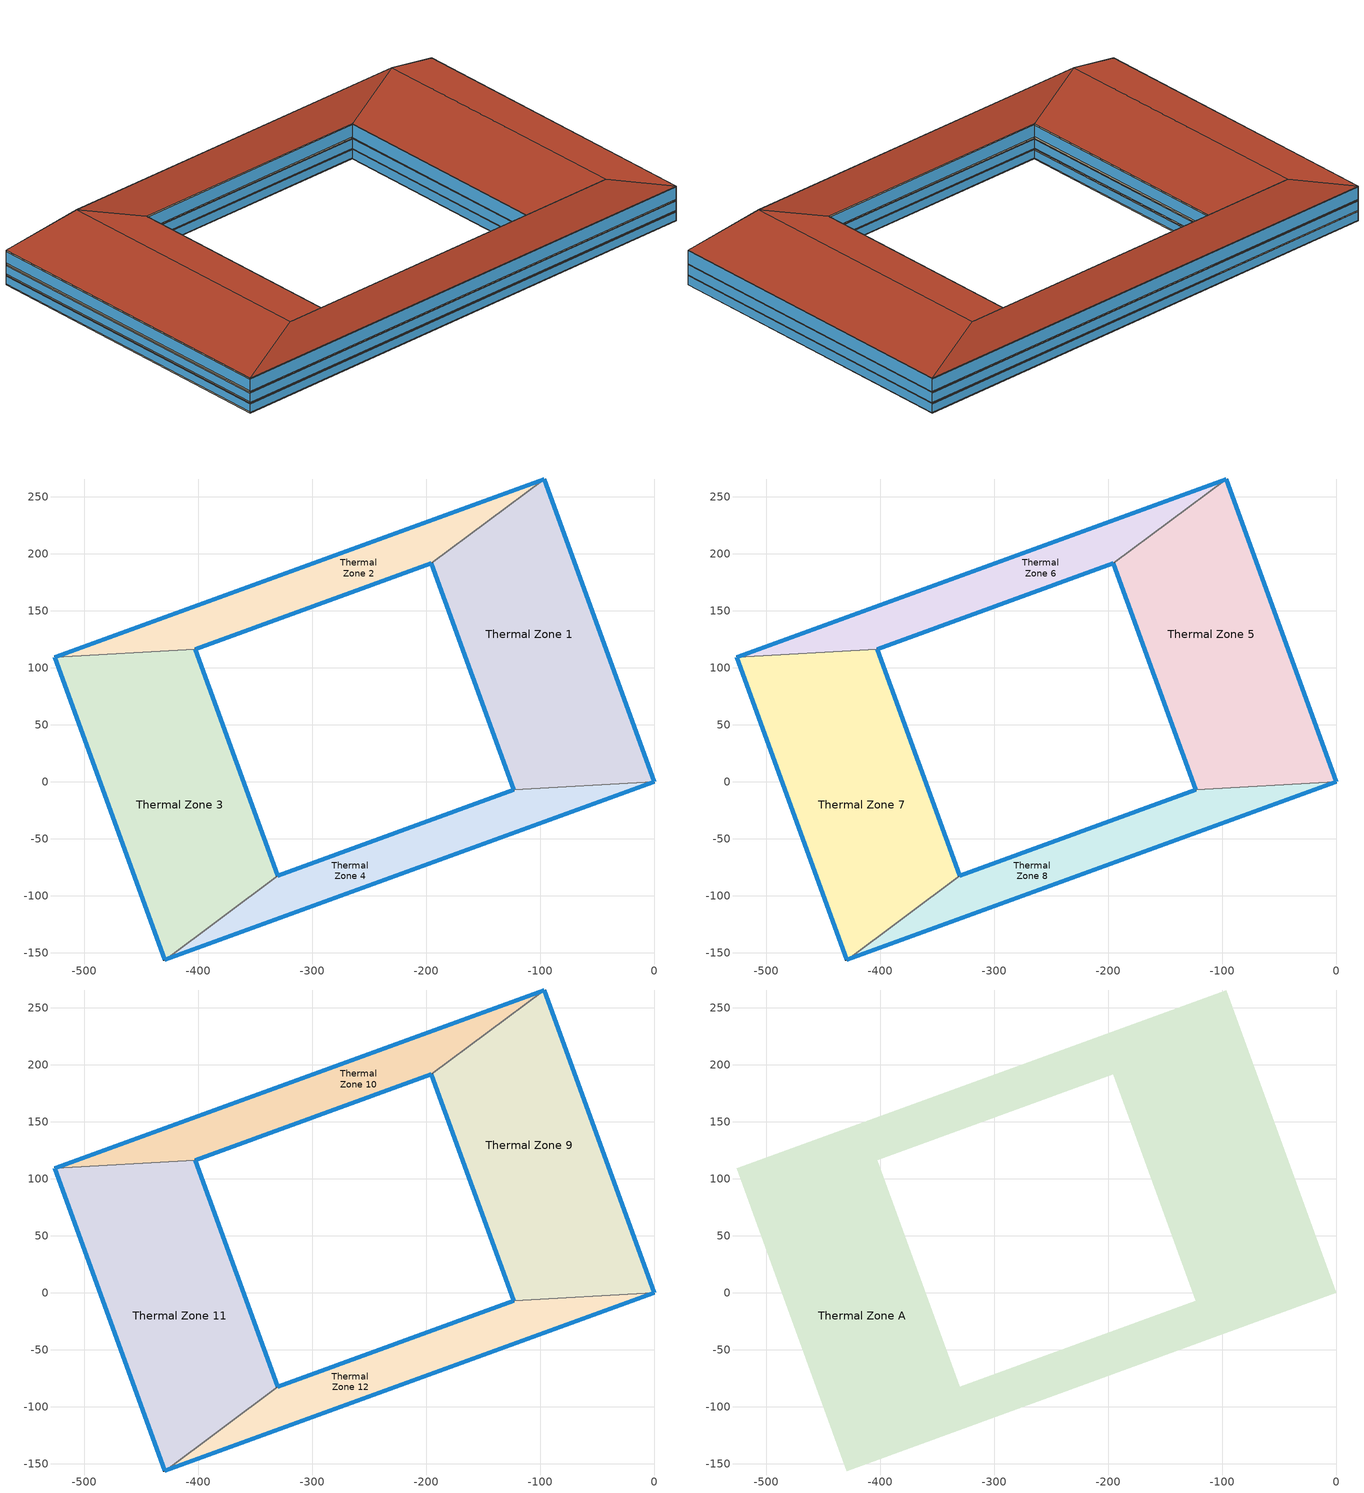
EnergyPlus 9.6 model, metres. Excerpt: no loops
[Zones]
Thermal Zone 1
 floor ground (ExtSlabCarpet): 0,0 -123.18,-6.97 -195.49,191.7 -96.65,265.54 z0
 wall outside (Ext Wall): -195.49,191.7 -123.18,-6.97 / 0,0 -96.65,265.54 z0:8.8
 wall to Thermal Zone 4 (Interior Wall): -123.18,-6.97 0,0 z0:8.8
 wall to Thermal Zone 2 (Interior Wall): -96.65,265.54 -195.49,191.7 z0:8.8
 window (Ext Window): -195.49,191.69 -123.19,-6.96 / 0,0.01 -96.64,265.53 z0.44:8.36
Thermal Zone 2
 floor ground (ExtSlabCarpet): -195.49,191.7 -402.73,116.27 -525.92,109.3 -96.65,265.54 z0
 wall outside (Ext Wall): -402.73,116.27 -195.49,191.7 / -96.65,265.54 -525.92,109.3 z0:8.8
 wall to Thermal Zone 3 (Interior Wall): -525.92,109.3 -402.73,116.27 z0:8.8
 window (Ext Window): -402.72,116.27 -195.5,191.69 / -96.66,265.53 -525.91,109.3 z0.7:8.1
Thermal Zone 3
 floor ground (ExtSlabCarpet): -330.42,-82.4 -429.27,-156.24 -525.92,109.3 -402.73,116.27 z0
 wall outside (Ext Wall): -525.92,109.3 -429.27,-156.24 / -330.42,-82.4 -402.73,116.27 z0:8.8
 wall to Thermal Zone 4 (Interior Wall): -429.27,-156.24 -330.42,-82.4 z0:8.8
 window (Ext Window): -525.92,109.29 -429.27,-156.23 / -330.43,-82.39 -402.73,116.26 z1.06:7.74
Thermal Zone 4
 floor ground (ExtSlabCarpet): -429.27,-156.24 -330.42,-82.4 -123.18,-6.97 0,0 z0
 wall outside (Ext Wall): -123.18,-6.97 -330.42,-82.4 / -429.27,-156.24 0,0 z0:8.8
 window (Ext Window): -123.19,-6.98 -330.41,-82.4 / -429.26,-156.24 -0.01,0 z0.75:8.05
Thermal Zone 5
 floor to Thermal Zone 1 (Interior Floor): 0,0 -123.18,-6.97 -195.49,191.7 -96.65,265.54 z8.8
 wall outside (Ext Wall): -195.49,191.7 -123.18,-6.97 / 0,0 -96.65,265.54 z8.8:18.53
 wall to Thermal Zone 8 (Interior Wall): -123.18,-6.97 0,0 z8.8:18.53
 wall to Thermal Zone 6 (Interior Wall): -96.65,265.54 -195.49,191.7 z8.8:18.53
 window (Ext Window): -195.49,191.69 -123.19,-6.96 / 0,0.01 -96.64,265.53 z9.29:18.04
Thermal Zone 6
 floor to Thermal Zone 2 (Interior Floor): -195.49,191.7 -402.73,116.27 -525.92,109.3 -96.65,265.54 z8.8
 wall outside (Ext Wall): -402.73,116.27 -195.49,191.7 / -96.65,265.54 -525.92,109.3 z8.8:18.53
 wall to Thermal Zone 7 (Interior Wall): -525.92,109.3 -402.73,116.27 z8.8:18.53
 window (Ext Window): -402.72,116.27 -195.5,191.69 / -96.66,265.53 -525.91,109.3 z9.58:17.75
Thermal Zone 7
 floor to Thermal Zone 3 (Interior Floor): -330.42,-82.4 -429.27,-156.24 -525.92,109.3 -402.73,116.27 z8.8
 wall outside (Ext Wall): -525.92,109.3 -429.27,-156.24 / -330.42,-82.4 -402.73,116.27 z8.8:18.53
 wall to Thermal Zone 8 (Interior Wall): -429.27,-156.24 -330.42,-82.4 z8.8:18.53
 window (Ext Window): -525.92,109.29 -429.27,-156.23 / -330.43,-82.39 -402.73,116.26 z9.97:17.36
Thermal Zone 8
 floor to Thermal Zone 4 (Interior Floor): -429.27,-156.24 -330.42,-82.4 -123.18,-6.97 0,0 z8.8
 wall outside (Ext Wall): -123.18,-6.97 -330.42,-82.4 / -429.27,-156.24 0,0 z8.8:18.53
 window (Ext Window): -123.19,-6.98 -330.41,-82.4 / -429.26,-156.24 -0.01,0 z9.63:17.7
Thermal Zone 9
 floor to Thermal Zone 5 (Interior Floor): 0,0 -123.18,-6.97 -195.49,191.7 -96.65,265.54 z18.53
 wall outside (Ext Wall): -195.49,191.7 -123.18,-6.97 / 0,0 -96.65,265.54 z18.53:31.46
 wall to Thermal Zone 12 (Interior Wall): -123.18,-6.97 0,0 z18.53:31.46
 wall to Thermal Zone 10 (Interior Wall): -96.65,265.54 -195.49,191.7 z18.53:31.46
 window (Ext Window): -195.49,191.69 -123.19,-6.96 / 0,0.01 -96.64,265.53 z19.18:30.81
Thermal Zone 10
 floor to Thermal Zone 6 (Interior Floor): -195.49,191.7 -402.73,116.27 -525.92,109.3 -96.65,265.54 z18.53
 wall outside (Ext Wall): -402.73,116.27 -195.49,191.7 / -96.65,265.54 -525.92,109.3 z18.53:31.46
 wall to Thermal Zone 11 (Interior Wall): -525.92,109.3 -402.73,116.27 z18.53:31.46
 window (Ext Window): -402.72,116.27 -195.5,191.69 / -96.66,265.53 -525.91,109.3 z19.56:30.43
Thermal Zone 11
 floor to Thermal Zone 7 (Interior Floor): -330.42,-82.4 -429.27,-156.24 -525.92,109.3 -402.73,116.27 z18.53
 wall outside (Ext Wall): -525.92,109.3 -429.27,-156.24 / -330.42,-82.4 -402.73,116.27 z18.53:31.46
 wall to Thermal Zone 12 (Interior Wall): -429.27,-156.24 -330.42,-82.4 z18.53:31.46
 window (Ext Window): -525.92,109.29 -429.27,-156.23 / -330.43,-82.39 -402.73,116.26 z20.08:29.91
Thermal Zone 12
 floor to Thermal Zone 8 (Interior Floor): -429.27,-156.24 -330.42,-82.4 -123.18,-6.97 0,0 z18.53
 wall outside (Ext Wall): -123.18,-6.97 -330.42,-82.4 / -429.27,-156.24 0,0 z18.53:31.46
 window (Ext Window): -123.19,-6.98 -330.41,-82.4 / -429.26,-156.24 -0.01,0 z19.63:30.36
Thermal Zone A
 floor to Thermal Zone 9 (Interior Floor): 0,0 -123.18,-6.97 -195.49,191.7 -96.65,265.54 z31.46
 floor to Thermal Zone 10 (Interior Floor): -195.49,191.7 -402.73,116.27 -525.92,109.3 -96.65,265.54 z31.46
 floor to Thermal Zone 11 (Interior Floor): -330.42,-82.4 -429.27,-156.24 -525.92,109.3 -402.73,116.27 z31.46
 floor to Thermal Zone 12 (Interior Floor): -429.27,-156.24 -330.42,-82.4 -123.18,-6.97 0,0 z31.46
 roof outside (Ext Roof): -96.65,265.54,31.46 -146.07,228.62,52.47 -61.59,-3.49,52.47 0,0,31.46; -146.07,228.62,52.47 -195.49,191.7,31.46 -123.18,-6.97,31.46 -61.59,-3.49,52.47; -525.92,109.3,31.46 -464.33,112.78,52.47 -146.07,228.62,52.47 -96.65,265.54,31.46; -464.33,112.78,52.47 -402.73,116.27,31.46 -195.49,191.7,31.46 -146.07,228.62,52.47; -429.27,-156.24,31.46 -379.85,-119.32,52.47 -464.33,112.78,52.47 -525.92,109.3,31.46; -379.85,-119.32,52.47 -330.42,-82.4,31.46 -402.73,116.27,31.46 -464.33,112.78,52.47; 0,0,31.46 -61.59,-3.49,52.47 -379.85,-119.32,52.47 -429.27,-156.24,31.46; -61.59,-3.49,52.47 -123.18,-6.97,31.46 -330.42,-82.4,31.46 -379.85,-119.32,52.47
[Building]
Building 1: North Axis {deg}=-0
[Site:Location]
Washington Dc Dulles IntL Ar: Latitude {deg}=38.98; Longitude {deg}=-77.47; Time Zone {hr}=-5; Elevation {m}=82
[SizingPeriod:DesignDay] Day of Month=21; Dry-Bulb Temperature Range Modifier Type=DefaultMultipliers; Barometric Pressure {Pa}=86790; Rain Indicator=No; Snow Indicator=No; Daylight Saving Time Indicator=No; Begin Environment Reset Mode=FullResetAtBeginEnvironment
Name | Month | Day Type | Maximum Dry-Bulb Temperature {C} | Daily Dry-Bulb Temperature Range {deltaC} | Humidity Condition Type | Wetbulb or DewPoint at Maximum Dry-Bulb {C} | Wind Speed {m/s} | Wind Direction {deg} | Solar Model Indicator | ASHRAE Clear Sky Optical Depth for Beam Irradiance (taub) | ASHRAE Clear Sky Optical Depth for Diffuse Irradiance (taud) | Enthalpy at Maximum Dry-Bulb {J/kg} | Sky Clearness
SALT-LAKE-CITY-IAP Ann Clg .4% Condns DB=>MWB | 7 | SummerDesignDay | 36.5 | 14.4 | Wetbulb | 17.1 | 5 | 340 | ASHRAETau | 0.339 | 2.366
SALT-LAKE-CITY-IAP Ann Clg .4% Condns DP=>MDB | 7 | SummerDesignDay | 22.5 | 14.4 | Dewpoint | 15.6 | 5 | 340 | ASHRAETau | 0.339 | 2.366
SALT-LAKE-CITY-IAP Ann Clg .4% Condns Enth=>MDB | 7 | SummerDesignDay | 30.8 | 14.4 | Enthalpy |  | 5 | 340 | ASHRAETau | 0.339 | 2.366 | 59300
SALT-LAKE-CITY-IAP Ann Clg .4% Condns WB=>MDB | 7 | SummerDesignDay | 31.2 | 14.4 | Wetbulb | 19 | 5 | 340 | ASHRAETau | 0.339 | 2.366
SALT-LAKE-CITY-IAP Ann Htg 99.6% Condns DB | 1 | WinterDesignDay | -12.4 | 0 | Wetbulb | -12.4 | 2.6 | 140 | ASHRAEClearSky |  |  |  | 0
SALT-LAKE-CITY-IAP Ann Htg Wind 99.6% Condns WS=>MCDB | 1 | WinterDesignDay | 6.8 | 0 | Wetbulb | 6.8 | 12.4 | 140 | ASHRAEClearSky |  |  |  | 0
SALT-LAKE-CITY-IAP Ann Hum_n 99.6% Condns DP=>MCDB | 1 | WinterDesignDay | -10.7 | 0 | Dewpoint | -16.2 | 2.6 | 140 | ASHRAEClearSky |  |  |  | 0
[Material] Thermal Absorptance=0.9
Name | Roughness | Thickness m | Conductivity W/m-K | Density kg/m3 | Specific Heat J/kg-K | Solar Absorptance | Visible Absorptance
wall concrete | MediumRough | 0.03 | 0.5 | 2243 | 837 | 0.65 | 0.65
roof concrete | MediumRough | 0.05 | 0.5 | 2243 | 837 | 0.65 | 0.65
Wall Insulation [18]; Roof Insulation [18] | MediumRough | 0.1693 | 0.049 | 265 | 836.8 | 0.7 | 0.7
F16 Acoustic tile | MediumSmooth | 0.0191 | 0.06 | 368 | 590 | 0.3 | 0.3
M11 100mm lightweight concrete | MediumRough | 0.1016 | 0.53 | 1280 | 840 | 0.5 | 0.5
MAT-CC05 4 HW CONCRETE | Rough | 0.1016 | 1.311 | 2240 | 836.8 | 0.85 | 0.85
G01a 19mm gypsum board | MediumSmooth | 0.019 | 0.16 | 800 | 1090 | 0.4 | 0.4
[Material:AirGap]
Name | Thermal Resistance m2-K/W
F04 Wall air space resistance | 0.15
F05 Ceiling air space resistance | 0.18
[Material:NoMass]
CP02 CARPET PAD: Roughness=Smooth; Thermal Resistance m2-K/W=0.1; Thermal Absorptance=0.9; Solar Absorptance=0.8; Visible Absorptance=0.8
[WindowMaterial:SimpleGlazingSystem]
Window Material Simple Glazing System: U-Factor W/m2-K=1.8; Solar Heat Gain Coefficient=0.3
[Construction]
Ext Roof: roof concrete, Roof Insulation [18]
Ext Wall: wall concrete, Wall Insulation [18]
Ext Window: Window Material Simple Glazing System
ExtSlabCarpet: MAT-CC05 4 HW CONCRETE, CP02 CARPET PAD
Interior Floor: F16 Acoustic tile, F05 Ceiling air space resistance, M11 100mm lightweight concrete
Interior Wall: G01a 19mm gypsum board, F04 Wall air space resistance, G01a 19mm gypsum board
[Zone]
Thermal Zone 1; Thermal Zone 2; Thermal Zone 3; Thermal Zone 4: 250, 0, 0, 0, , 1, , , , , , Yes
Thermal Zone 5; Thermal Zone 6; Thermal Zone 7; Thermal Zone 8: 250, 0, 0, 8.8, , 1, , , , , , Yes
Thermal Zone 9; Thermal Zone 10; Thermal Zone 11; Thermal Zone 12: 250, 0, 0, 18.53, , 1, , , , , , Yes
Thermal Zone A: 250, 0, 0, 31.46, , 1, , , , , , No
[AvailabilityManager:Scheduled] Schedule=Always On Discrete
VAV with Reheat 1 Availability Manager; Air Loop HVAC Outdoor Air System 1 Availability Manager
[Schedule:Constant]
Always On Discrete: Hourly Value=1
